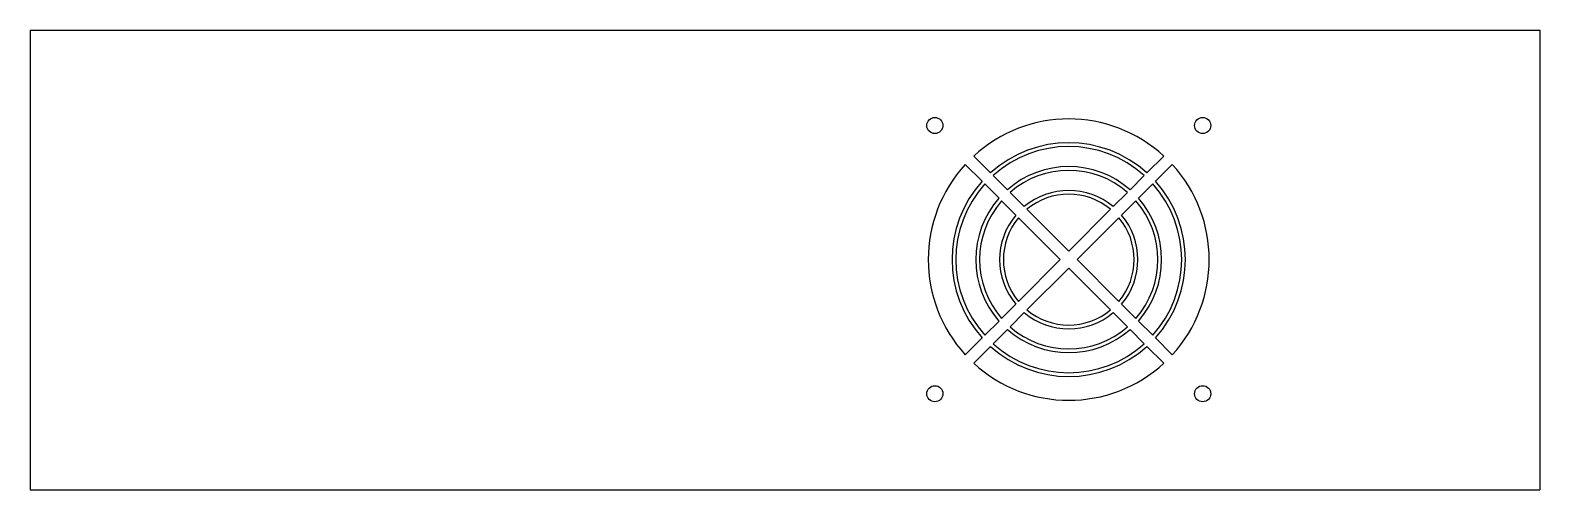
# Model space of a CAD drawing. Header units: millimetres. Extents: x 0 to 403, y -122 to 0.
import ezdxf

# ---------------------------------------------------------------- set-up
doc = ezdxf.new("R2010")
doc.units = ezdxf.units.MM

msp = doc.modelspace()

# ---------------------------------------------------------------- linework, layer by layer
at = {"color": 7, "linetype": 'Continuous', "lineweight": 25}
for p, q in [((0, 0), (0, -122.5)), ((0, 0), (403, 0)), ((403, 0), (403, -122.5)), ((254.13, -40.27), (249.63, -35.78)), ((251.88, -33.53), (256.37, -38.03)), ((302.62, -33.53), (298.13, -38.03)), ((304.87, -35.78), (300.37, -40.27)), ((257.08, -38.74), (260.87, -42.53)), ((297.42, -38.74), (293.63, -42.53)), ((258.63, -44.77), (254.84, -40.98)), ((261.58, -43.24), (265.37, -47.03)), ((292.92, -43.24), (289.13, -47.03)), ((299.66, -40.98), (295.87, -44.77)), ((263.13, -49.27), (259.34, -45.48)), ((266.08, -47.74), (277.25, -58.9)), ((288.42, -47.74), (277.25, -58.9)), ((295.16, -45.48), (291.37, -49.27)), ((275, -61.15), (263.84, -49.98)), ((290.66, -49.98), (279.5, -61.15)), ((275, -61.15), (263.84, -72.32)), ((277.25, -63.4), (266.08, -74.56)), ((288.42, -74.56), (277.25, -63.4)), ((279.5, -61.15), (290.66, -72.32)), ((263.13, -73.03), (259.34, -76.82)), ((265.37, -75.27), (261.58, -79.06)), ((292.92, -79.06), (289.13, -75.27)), ((291.37, -73.03), (295.16, -76.82)), ((258.63, -77.53), (254.84, -81.32)), ((260.87, -79.77), (257.08, -83.56)), ((297.42, -83.56), (293.63, -79.77)), ((295.87, -77.53), (299.66, -81.32)), ((254.13, -82.03), (249.63, -86.52)), ((256.37, -84.27), (251.88, -88.77)), ((302.62, -88.77), (298.13, -84.27)), ((300.37, -82.03), (304.87, -86.52)), ((0, -122.5), (403, -122.5))]:
    msp.add_line(p, q, dxfattribs=at)
for centre in [(241.5, -25.4), (313, -25.4), (241.5, -96.9), (313, -96.9)]:
    msp.add_circle(centre, 2.15, dxfattribs=at)
for radius, start, end in [(37.5, 47.4257, 132.5732), (31.15, 47.9207, 132.0782), (30.15, 48.0177, 131.9812), (37.5, 137.4257, 222.5732), (37.5, 317.4257, 42.5732), (31.15, 137.9207, 222.0782), (24.8, 48.6696, 131.3293), (23.8, 48.824, 131.1749), (31.15, 317.9207, 42.0782), (30.15, 138.0177, 221.9812), (18.45, 49.9355, 130.0634), (17.45, 50.2191, 129.7798), (30.15, 318.0177, 41.9812), (24.8, 138.6696, 221.3293), (23.8, 138.824, 221.1749), (23.8, 318.824, 41.1749), (24.8, 318.6696, 41.3293), (18.45, 139.9355, 220.0634), (17.45, 140.2191, 219.7798), (17.45, 320.2191, 39.7798), (18.45, 319.9355, 40.0634), (18.45, 229.9355, 310.0634), (17.45, 230.2191, 309.7798), (24.8, 228.6696, 311.3293), (23.8, 228.824, 311.1749), (31.15, 227.9207, 312.0782), (30.15, 228.0177, 311.9812), (37.5, 227.4257, 312.5732)]:
    msp.add_arc((277.25, -61.15), radius, start, end, dxfattribs=at)

doc.saveas('drawing.dxf')
